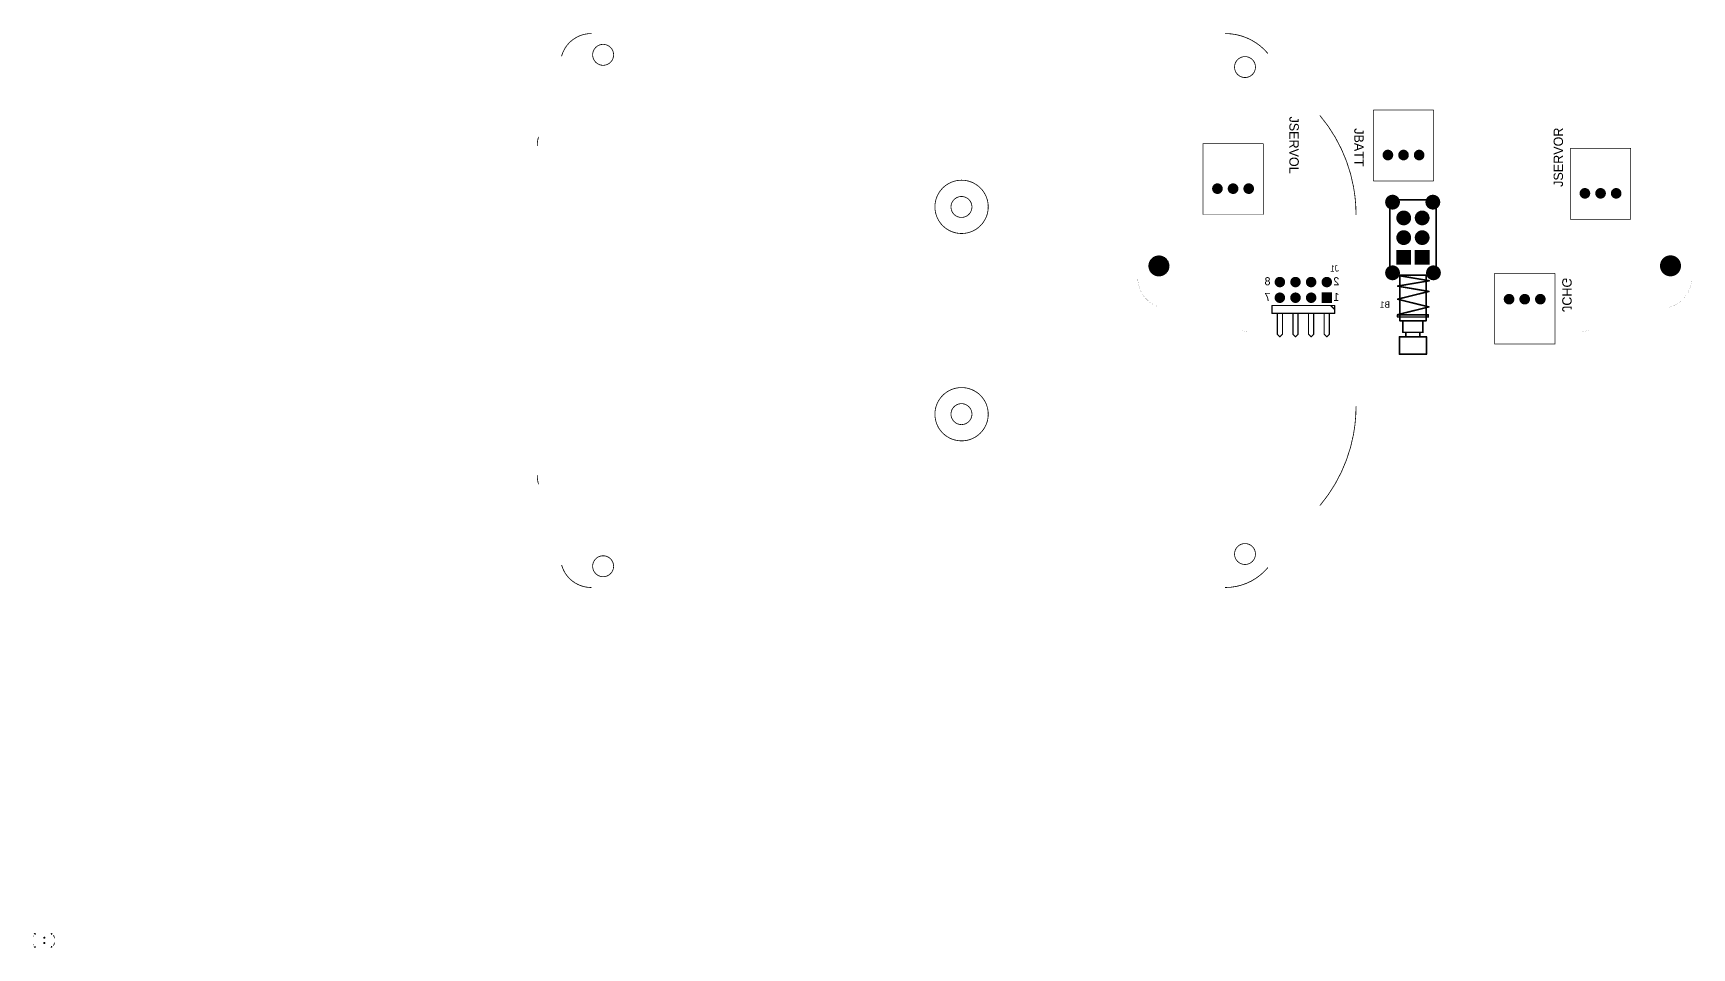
# Model space of a CAD drawing. Extents: x 27 to 297, y 27 to 322.
# Drawn here: x 27.5 to 296.9, y 26.9 to 175.5 of the extents above; entities that cross this region are included whole.
import ezdxf

# ---------------------------------------------------------------- set-up
doc = ezdxf.new("R2010")
doc.units = 0
doc.layers.get('0').update_dxf_attribs({"linetype": 'CONTINUOUS'})
for name, color, linetype in [('BOTTOMLAYER', 5, 'CONTINUOUS'), ('BOTTOMOVERLAY', 54, 'CONTINUOUS'), ('BOTTOMSOLDER', 6, 'CONTINUOUS'), ('KEEPOUTLAYER', 6, 'CONTINUOUS'), ('MECHANICAL1', 6, 'CONTINUOUS'), ('MULTILAYER', 9, 'CONTINUOUS'), ('TOPLAYER', 1, 'CONTINUOUS'), ('TOPOVERLAY', 2, 'CONTINUOUS'), ('TOPSOLDER', 216, 'CONTINUOUS')]:
    doc.layers.add(name, color=color, linetype=linetype)

# ---------------------------------------------------------------- blocks, each defined once
blk = doc.blocks.new('S3B_XH_A_LF__SN__B_1')
at = {"layer": 'BOTTOMLAYER', "const_width": 0.762}
for points in [[(5.118999, 2.54, 1), (5.880999, 2.54, 1)], [(5.118999, 0, 1), (5.880999, 0, 1)], [(5.118999, -2.54, 1), (5.880999, -2.54, 1)]]:
    blk.add_lwpolyline(points, format="xyb", close=True, dxfattribs=at)
at = {"layer": 'BOTTOMOVERLAY', "const_width": 0.1}
for points in [[(-1.799999, 4.9), (9.700001, 4.9)], [(-1.799999, 4.9), (-1.799999, -4.9)], [(9.700001, 4.9), (9.700001, -4.9)], [(-1.799999, -4.9), (9.700001, -4.9)]]:
    blk.add_lwpolyline(points, dxfattribs=at)
at = {"layer": 'BOTTOMOVERLAY', "const_width": 0.05}
for points in [[(-1.824998, 4.9, 1), (-1.775, 4.9, 1)], [(-1.824998, 4.9, 1), (-1.775, 4.9, 1)], [(9.675002, 4.9, 1), (9.725, 4.9, 1)], [(9.675002, 4.9, 1), (9.725, 4.9, 1)], [(-1.824998, -4.9, 1), (-1.775, -4.9, 1)], [(-1.824998, -4.9, 1), (-1.775, -4.9, 1)], [(9.675002, -4.9, 1), (9.725, -4.9, 1)], [(9.675002, -4.9, 1), (9.725, -4.9, 1)]]:
    blk.add_lwpolyline(points, format="xyb", close=True, dxfattribs=at)
at = {"layer": 'BOTTOMSOLDER', "const_width": 0.8636}
for points in [[(5.068199, 2.54, 1), (5.931799, 2.54, 1)], [(5.068199, 0, 1), (5.931799, 0, 1)], [(5.068199, -2.54, 1), (5.931799, -2.54, 1)]]:
    blk.add_lwpolyline(points, format="xyb", close=True, dxfattribs=at)
at = {"layer": 'MULTILAYER', "const_width": 0.762}
for points in [[(5.118999, 2.54, 1), (5.880999, 2.54, 1)], [(5.118999, 0, 1), (5.880999, 0, 1)], [(5.118999, -2.54, 1), (5.880999, -2.54, 1)]]:
    blk.add_lwpolyline(points, format="xyb", close=True, dxfattribs=at)
at = {"layer": 'TOPLAYER', "const_width": 0.762}
for points in [[(5.118999, 2.54, 1), (5.880999, 2.54, 1)], [(5.118999, 0, 1), (5.880999, 0, 1)], [(5.118999, -2.54, 1), (5.880999, -2.54, 1)]]:
    blk.add_lwpolyline(points, format="xyb", close=True, dxfattribs=at)
at = {"layer": 'TOPSOLDER', "const_width": 0.8636}
for points in [[(5.068199, 2.54, 1), (5.931799, 2.54, 1)], [(5.068199, 0, 1), (5.931799, 0, 1)], [(5.068199, -2.54, 1), (5.931799, -2.54, 1)]]:
    blk.add_lwpolyline(points, format="xyb", close=True, dxfattribs=at)
blk = doc.blocks.new('S3B_XH_A_LF__SN__2')
at = {"layer": 'BOTTOMLAYER', "const_width": 0.762}
for points in [[(5.118999, 2.54, 1), (5.880999, 2.54, 1)], [(5.118999, 0, 1), (5.880999, 0, 1)], [(5.118999, -2.54, 1), (5.880999, -2.54, 1)]]:
    blk.add_lwpolyline(points, format="xyb", close=True, dxfattribs=at)
at = {"layer": 'BOTTOMSOLDER', "const_width": 0.8636}
for points in [[(5.068199, 2.54, 1), (5.931799, 2.54, 1)], [(5.068199, 0, 1), (5.931799, 0, 1)], [(5.068199, -2.54, 1), (5.931799, -2.54, 1)]]:
    blk.add_lwpolyline(points, format="xyb", close=True, dxfattribs=at)
at = {"layer": 'MULTILAYER', "const_width": 0.762}
for points in [[(5.118999, 2.54, 1), (5.880999, 2.54, 1)], [(5.118999, 0, 1), (5.880999, 0, 1)], [(5.118999, -2.54, 1), (5.880999, -2.54, 1)]]:
    blk.add_lwpolyline(points, format="xyb", close=True, dxfattribs=at)
at = {"layer": 'TOPLAYER', "const_width": 0.762}
for points in [[(5.118999, 2.54, 1), (5.880999, 2.54, 1)], [(5.118999, 0, 1), (5.880999, 0, 1)], [(5.118999, -2.54, 1), (5.880999, -2.54, 1)]]:
    blk.add_lwpolyline(points, format="xyb", close=True, dxfattribs=at)
at = {"layer": 'TOPOVERLAY', "const_width": 0.1}
for points in [[(9.700001, 4.9), (-1.799999, 4.9)], [(-1.799999, -4.9), (-1.799999, 4.9)], [(9.700001, -4.9), (9.700001, 4.9)], [(9.700001, -4.9), (-1.799999, -4.9)]]:
    blk.add_lwpolyline(points, dxfattribs=at)
at = {"layer": 'TOPOVERLAY', "const_width": 0.05}
for points in [[(-1.824998, 4.9, 1), (-1.775, 4.9, 1)], [(-1.824998, 4.9, 1), (-1.775, 4.9, 1)], [(9.675002, 4.9, 1), (9.725, 4.9, 1)], [(9.675002, 4.9, 1), (9.725, 4.9, 1)], [(-1.824998, -4.9, 1), (-1.775, -4.9, 1)], [(-1.824998, -4.9, 1), (-1.775, -4.9, 1)], [(9.675002, -4.9, 1), (9.725, -4.9, 1)], [(9.675002, -4.9, 1), (9.725, -4.9, 1)]]:
    blk.add_lwpolyline(points, format="xyb", close=True, dxfattribs=at)
at = {"layer": 'TOPSOLDER', "const_width": 0.8636}
for points in [[(5.068199, 2.54, 1), (5.931799, 2.54, 1)], [(5.068199, 0, 1), (5.931799, 0, 1)], [(5.068199, -2.54, 1), (5.931799, -2.54, 1)]]:
    blk.add_lwpolyline(points, format="xyb", close=True, dxfattribs=at)
blk = doc.blocks.new('S3B_XH_A_LF__SN__6')
at = {"layer": 'BOTTOMLAYER', "const_width": 0.762}
for points in [[(5.118999, 2.54, 1), (5.880999, 2.54, 1)], [(5.118999, 0, 1), (5.880999, 0, 1)], [(5.118999, -2.54, 1), (5.880999, -2.54, 1)]]:
    blk.add_lwpolyline(points, format="xyb", close=True, dxfattribs=at)
at = {"layer": 'BOTTOMSOLDER', "const_width": 0.8636}
for points in [[(5.068199, 2.54, 1), (5.931799, 2.54, 1)], [(5.068199, 0, 1), (5.931799, 0, 1)], [(5.068199, -2.54, 1), (5.931799, -2.54, 1)]]:
    blk.add_lwpolyline(points, format="xyb", close=True, dxfattribs=at)
at = {"layer": 'MULTILAYER', "const_width": 0.762}
for points in [[(5.118999, 2.54, 1), (5.880999, 2.54, 1)], [(5.118999, 0, 1), (5.880999, 0, 1)], [(5.118999, -2.54, 1), (5.880999, -2.54, 1)]]:
    blk.add_lwpolyline(points, format="xyb", close=True, dxfattribs=at)
at = {"layer": 'TOPLAYER', "const_width": 0.762}
for points in [[(5.118999, 2.54, 1), (5.880999, 2.54, 1)], [(5.118999, 0, 1), (5.880999, 0, 1)], [(5.118999, -2.54, 1), (5.880999, -2.54, 1)]]:
    blk.add_lwpolyline(points, format="xyb", close=True, dxfattribs=at)
at = {"layer": 'TOPOVERLAY', "const_width": 0.1}
for points in [[(9.700001, 4.9), (-1.799999, 4.9)], [(-1.799999, -4.9), (-1.799999, 4.9)], [(9.700001, -4.9), (9.700001, 4.9)], [(9.700001, -4.9), (-1.799999, -4.9)]]:
    blk.add_lwpolyline(points, dxfattribs=at)
at = {"layer": 'TOPOVERLAY', "const_width": 0.05}
for points in [[(-1.824998, 4.9, 1), (-1.775, 4.9, 1)], [(-1.824998, 4.9, 1), (-1.775, 4.9, 1)], [(9.675002, 4.9, 1), (9.725, 4.9, 1)], [(9.675002, 4.9, 1), (9.725, 4.9, 1)], [(-1.824998, -4.9, 1), (-1.775, -4.9, 1)], [(-1.824998, -4.9, 1), (-1.775, -4.9, 1)], [(9.675002, -4.9, 1), (9.725, -4.9, 1)], [(9.675002, -4.9, 1), (9.725, -4.9, 1)]]:
    blk.add_lwpolyline(points, format="xyb", close=True, dxfattribs=at)
at = {"layer": 'TOPSOLDER', "const_width": 0.8636}
for points in [[(5.068199, 2.54, 1), (5.931799, 2.54, 1)], [(5.068199, 0, 1), (5.931799, 0, 1)], [(5.068199, -2.54, 1), (5.931799, -2.54, 1)]]:
    blk.add_lwpolyline(points, format="xyb", close=True, dxfattribs=at)
blk = doc.blocks.new('S3B_XH_A_LF__SN__7')
at = {"layer": 'BOTTOMLAYER', "const_width": 0.762}
for points in [[(5.118999, 2.54, 1), (5.880999, 2.54, 1)], [(5.118999, 0, 1), (5.880999, 0, 1)], [(5.118999, -2.54, 1), (5.880999, -2.54, 1)]]:
    blk.add_lwpolyline(points, format="xyb", close=True, dxfattribs=at)
at = {"layer": 'BOTTOMSOLDER', "const_width": 0.8636}
for points in [[(5.068199, 2.54, 1), (5.931799, 2.54, 1)], [(5.068199, 0, 1), (5.931799, 0, 1)], [(5.068199, -2.54, 1), (5.931799, -2.54, 1)]]:
    blk.add_lwpolyline(points, format="xyb", close=True, dxfattribs=at)
at = {"layer": 'MULTILAYER', "const_width": 0.762}
for points in [[(5.118999, 2.54, 1), (5.880999, 2.54, 1)], [(5.118999, 0, 1), (5.880999, 0, 1)], [(5.118999, -2.54, 1), (5.880999, -2.54, 1)]]:
    blk.add_lwpolyline(points, format="xyb", close=True, dxfattribs=at)
at = {"layer": 'TOPLAYER', "const_width": 0.762}
for points in [[(5.118999, 2.54, 1), (5.880999, 2.54, 1)], [(5.118999, 0, 1), (5.880999, 0, 1)], [(5.118999, -2.54, 1), (5.880999, -2.54, 1)]]:
    blk.add_lwpolyline(points, format="xyb", close=True, dxfattribs=at)
at = {"layer": 'TOPOVERLAY', "const_width": 0.1}
for points in [[(-1.799999, -4.9), (-1.799999, 4.9)], [(9.700001, 4.9), (-1.799999, 4.9)], [(9.700001, -4.9), (9.700001, 4.9)], [(9.700001, -4.9), (-1.799999, -4.9)]]:
    blk.add_lwpolyline(points, dxfattribs=at)
at = {"layer": 'TOPOVERLAY', "const_width": 0.05}
for points in [[(-1.824998, 4.9, 1), (-1.775, 4.9, 1)], [(-1.824998, 4.9, 1), (-1.775, 4.9, 1)], [(9.675002, 4.9, 1), (9.725, 4.9, 1)], [(9.675002, 4.9, 1), (9.725, 4.9, 1)], [(-1.824998, -4.9, 1), (-1.775, -4.9, 1)], [(-1.824998, -4.9, 1), (-1.775, -4.9, 1)], [(9.675002, -4.9, 1), (9.725, -4.9, 1)], [(9.675002, -4.9, 1), (9.725, -4.9, 1)]]:
    blk.add_lwpolyline(points, format="xyb", close=True, dxfattribs=at)
at = {"layer": 'TOPSOLDER', "const_width": 0.8636}
for points in [[(5.068199, 2.54, 1), (5.931799, 2.54, 1)], [(5.068199, 0, 1), (5.931799, 0, 1)], [(5.068199, -2.54, 1), (5.931799, -2.54, 1)]]:
    blk.add_lwpolyline(points, format="xyb", close=True, dxfattribs=at)
blk = doc.blocks.new('HDR2X4H_B_16')
at = {"layer": 'BOTTOMLAYER', "const_width": 0.749999}
for points in [[(2.165025, 0, 1), (2.915026, 0, 1)], [(4.705025, 0, 1), (5.455026, 0, 1)], [(7.245025, 0, 1), (7.995026, 0, 1)], [(-0.374975, -2.54, 1), (0.375026, -2.54, 1)], [(2.164974, -2.54, 1), (2.914975, -2.54, 1)], [(4.705025, -2.54, 1), (5.455026, -2.54, 1)], [(7.245025, -2.54, 1), (7.995026, -2.54, 1)]]:
    blk.add_lwpolyline(points, format="xyb", close=True, dxfattribs=at)
at = {"layer": 'BOTTOMLAYER'}
blk.add_solid([(-0.749973, -0.749999), (0.750024, -0.749999), (-0.749973, 0.749999), (0.750024, 0.749999)], dxfattribs=at)
at = {"layer": 'BOTTOMOVERLAY', "const_width": 0.2}
for points in [[(0.000025, 6.35), (-0.423291, 5.926684)], [(-0.423291, 5.926684), (-0.423291, 2.54)], [(0.423393, 5.926684), (0.000025, 6.35)], [(0.423342, 5.926684), (0.423342, 2.54)], [(2.539975, 6.35), (2.116709, 5.926684)], [(2.116709, 5.926684), (2.116709, 2.54)], [(2.963393, 5.926684), (2.539975, 6.35)], [(2.963393, 5.926684), (2.963393, 2.54)], [(5.080025, 6.35), (4.656709, 5.926684)], [(4.656709, 5.926684), (4.656709, 2.54)], [(5.503342, 5.926684), (5.080025, 6.35)], [(5.503342, 5.926684), (5.503342, 2.54)], [(7.620025, 6.35), (7.196658, 5.926684)], [(7.196709, 2.54), (7.196658, 5.926684)], [(8.043342, 5.926684), (7.620025, 6.35)], [(8.043342, 5.926684), (8.043342, 2.54)], [(8.890025, 2.54), (-1.269975, 2.54)], [(-1.269975, 2.54), (-1.269975, 1.27)], [(-0.634975, 1.27), (-1.269975, 1.905)], [(8.890025, 1.27), (-1.269975, 1.27)], [(8.890025, 2.54), (8.890025, 1.27)]]:
    blk.add_lwpolyline(points, dxfattribs=at)
at = {"layer": 'BOTTOMOVERLAY', "const_width": 0.1}
for points in [[(-0.473291, 5.926684, 1), (-0.373291, 5.926684, 1)], [(-0.473291, 5.926684, 1), (-0.373291, 5.926684, 1)], [(-0.049974, 6.35, 1), (0.050025, 6.35, 1)], [(-0.049974, 6.35, 1), (0.050025, 6.35, 1)], [(0.373342, 5.926684, 1), (0.473342, 5.926684, 1)], [(0.373393, 5.926684, 1), (0.473392, 5.926684, 1)], [(2.066709, 5.926684, 1), (2.166709, 5.926684, 1)], [(2.066709, 5.926684, 1), (2.166709, 5.926684, 1)], [(2.489975, 6.35, 1), (2.589974, 6.35, 1)], [(2.489975, 6.35, 1), (2.589974, 6.35, 1)], [(2.913393, 5.926684, 1), (3.013392, 5.926684, 1)], [(2.913393, 5.926684, 1), (3.013392, 5.926684, 1)], [(4.606709, 5.926684, 1), (4.706709, 5.926684, 1)], [(4.606709, 5.926684, 1), (4.706709, 5.926684, 1)], [(5.030025, 6.35, 1), (5.130025, 6.35, 1)], [(5.030025, 6.35, 1), (5.130025, 6.35, 1)], [(5.453342, 5.926684, 1), (5.553342, 5.926684, 1)], [(5.453342, 5.926684, 1), (5.553342, 5.926684, 1)], [(7.146658, 5.926684, 1), (7.246658, 5.926684, 1)], [(7.146658, 5.926684, 1), (7.246658, 5.926684, 1)], [(7.570025, 6.35, 1), (7.670025, 6.35, 1)], [(7.570025, 6.35, 1), (7.670025, 6.35, 1)], [(7.993342, 5.926684, 1), (8.093342, 5.926684, 1)], [(7.993342, 5.926684, 1), (8.093342, 5.926684, 1)], [(-1.319974, 2.54, 1), (-1.219975, 2.54, 1)], [(-1.319974, 2.54, 1), (-1.219975, 2.54, 1)], [(-1.319974, 1.905, 1), (-1.219975, 1.905, 1)], [(-1.319974, 1.27, 1), (-1.219975, 1.27, 1)], [(-1.319974, 1.27, 1), (-1.219975, 1.27, 1)], [(-0.684974, 1.27, 1), (-0.584975, 1.27, 1)], [(-0.473291, 2.54, 1), (-0.373291, 2.54, 1)], [(0.373342, 2.54, 1), (0.473342, 2.54, 1)], [(2.066709, 2.54, 1), (2.166709, 2.54, 1)], [(2.913393, 2.54, 1), (3.013392, 2.54, 1)], [(4.606709, 2.54, 1), (4.706709, 2.54, 1)], [(5.453342, 2.54, 1), (5.553342, 2.54, 1)], [(7.146709, 2.54, 1), (7.246709, 2.54, 1)], [(7.993342, 2.54, 1), (8.093342, 2.54, 1)], [(8.840025, 2.54, 1), (8.940025, 2.54, 1)], [(8.840025, 2.54, 1), (8.940025, 2.54, 1)], [(8.840025, 1.27, 1), (8.940025, 1.27, 1)], [(8.840025, 1.27, 1), (8.940025, 1.27, 1)]]:
    blk.add_lwpolyline(points, format="xyb", close=True, dxfattribs=at)
at = {"layer": 'BOTTOMSOLDER', "const_width": 0.851598}
for points in [[(2.114225, 0, 1), (2.965826, 0, 1)], [(4.654225, 0, 1), (5.505826, 0, 1)], [(7.194225, 0, 1), (8.045826, 0, 1)], [(-0.425775, -2.54, 1), (0.425826, -2.54, 1)], [(2.114174, -2.54, 1), (2.965775, -2.54, 1)], [(4.654225, -2.54, 1), (5.505826, -2.54, 1)], [(7.194225, -2.54, 1), (8.045826, -2.54, 1)]]:
    blk.add_lwpolyline(points, format="xyb", close=True, dxfattribs=at)
at = {"layer": 'BOTTOMSOLDER'}
blk.add_solid([(-0.851573, -0.851598), (0.851624, -0.851598), (-0.851573, 0.851598), (0.851624, 0.851598)], dxfattribs=at)
at = {"layer": 'MULTILAYER', "const_width": 0.749999}
for points in [[(2.165025, 0, 1), (2.915026, 0, 1)], [(4.705025, 0, 1), (5.455026, 0, 1)], [(7.245025, 0, 1), (7.995026, 0, 1)], [(-0.374975, -2.54, 1), (0.375026, -2.54, 1)], [(2.164974, -2.54, 1), (2.914975, -2.54, 1)], [(4.705025, -2.54, 1), (5.455026, -2.54, 1)], [(7.245025, -2.54, 1), (7.995026, -2.54, 1)]]:
    blk.add_lwpolyline(points, format="xyb", close=True, dxfattribs=at)
at = {"layer": 'MULTILAYER'}
blk.add_solid([(-0.749973, -0.749999), (0.750024, -0.749999), (-0.749973, 0.749999), (0.750024, 0.749999)], dxfattribs=at)
at = {"layer": 'TOPLAYER', "const_width": 0.749999}
for points in [[(2.165025, 0, 1), (2.915026, 0, 1)], [(4.705025, 0, 1), (5.455026, 0, 1)], [(7.245025, 0, 1), (7.995026, 0, 1)], [(-0.374975, -2.54, 1), (0.375026, -2.54, 1)], [(2.164974, -2.54, 1), (2.914975, -2.54, 1)], [(4.705025, -2.54, 1), (5.455026, -2.54, 1)], [(7.245025, -2.54, 1), (7.995026, -2.54, 1)]]:
    blk.add_lwpolyline(points, format="xyb", close=True, dxfattribs=at)
at = {"layer": 'TOPLAYER'}
blk.add_solid([(-0.749973, -0.749999), (0.750024, -0.749999), (-0.749973, 0.749999), (0.750024, 0.749999)], dxfattribs=at)
at = {"layer": 'TOPSOLDER', "const_width": 0.851598}
for points in [[(2.114225, 0, 1), (2.965826, 0, 1)], [(4.654225, 0, 1), (5.505826, 0, 1)], [(7.194225, 0, 1), (8.045826, 0, 1)], [(-0.425775, -2.54, 1), (0.425826, -2.54, 1)], [(2.114174, -2.54, 1), (2.965775, -2.54, 1)], [(4.654225, -2.54, 1), (5.505826, -2.54, 1)], [(7.194225, -2.54, 1), (8.045826, -2.54, 1)]]:
    blk.add_lwpolyline(points, format="xyb", close=True, dxfattribs=at)
at = {"layer": 'TOPSOLDER'}
blk.add_solid([(-0.851573, -0.851598), (0.851624, -0.851598), (-0.851573, 0.851598), (0.851624, 0.851598)], dxfattribs=at)
at = {"layer": 'BOTTOMOVERLAY', "text_generation_flag": 2}
for s, p in [('1', (-2.032, 0.508)), ('7', (9.144, 0.508)), ('2', (-2.032, -2.032)), ('8', (9.143997, -2.032))]:
    blk.add_text(s, height=1.3, rotation=180, dxfattribs=at).set_placement(p)
blk = doc.blocks.new('KGPS22F03_B_17')
at = {"layer": 'BOTTOMLAYER', "const_width": 1.1}
for points in [[(-3.696424, 5.665902, 1), (-2.596426, 5.665902, 1)], [(2.849054, 5.665902, 1), (3.949052, 5.665902, 1)], [(-1.883829, 3.103601, 1), (-0.783831, 3.103601, 1)], [(1.116165, 3.103601, 1), (2.216163, 3.103601, 1)], [(-1.883829, -0.096393, 1), (-0.783831, -0.096393, 1)], [(1.116165, -0.096393, 1), (2.216163, -0.096393, 1)], [(-3.696424, -5.813882, 1), (-2.596426, -5.813882, 1)], [(2.949791, -5.813882, 1), (4.049789, -5.813882, 1)]]:
    blk.add_lwpolyline(points, format="xyb", close=True, dxfattribs=at)
at = {"layer": 'BOTTOMLAYER'}
for points in [[(-0.23383, -4.396387), (-0.23383, -2.196386), (-2.433831, -4.396387), (-2.433831, -2.196386)], [(2.766164, -4.396387), (2.766164, -2.196386), (0.566163, -4.396387), (0.566163, -2.196386)]]:
    blk.add_solid(points, dxfattribs=at)
at = {"layer": 'BOTTOMOVERLAY', "const_width": 0.254}
for points in [[(-3.593008, 6.050407), (3.957041, 6.050407)], [(-3.593008, -6.192393), (-3.593008, 6.050407)], [(3.957041, -6.192393), (3.957041, 6.050407)], [(-3.593008, -6.192393), (3.957041, -6.192393)], [(-2.323008, -7.970393), (2.756992, -7.117156)], [(-2.323008, -7.980756), (2.756992, -8.833993)], [(-2.272208, -6.243193), (2.807792, -7.096379)], [(-1.957502, -13.609193), (-1.957502, -6.202299)], [(2.299792, -13.609193), (2.299792, -6.192393)], [(-2.323008, -10.096373), (2.756992, -8.844356)], [(-2.323008, -10.103993), (2.756992, -11.355959)], [(-2.323008, -12.607976), (2.756992, -11.355959)], [(-2.323008, -12.999593), (-2.323008, -12.607976)], [(-2.323008, -12.643993), (2.655392, -12.643993)], [(-2.323008, -12.999593), (2.655392, -12.999593)], [(2.655392, -12.999593), (2.655392, -12.643993)], [(-2.018208, -16.199993), (-0.951408, -16.199993)], [(-2.018208, -19.044793), (-2.018208, -16.199993)], [(-1.957502, -13.609193), (2.299792, -13.609193)], [(-1.459408, -15.488793), (-1.459408, -13.609193)], [(-1.459408, -15.488793), (1.791792, -15.488793)], [(-1.002208, -16.199993), (-1.002208, -15.488793)], [(-1.002208, -16.199993), (1.283792, -16.199993)], [(1.283792, -16.199993), (1.283792, -15.539593)], [(1.283792, -16.199993), (2.350592, -16.199993)], [(1.791792, -15.488793), (1.791792, -13.609193)], [(2.350592, -16.250793), (2.350592, -16.199993)], [(2.350592, -19.044793), (2.350592, -16.250793)], [(-2.018208, -19.044793), (2.350592, -19.044793)]]:
    blk.add_lwpolyline(points, dxfattribs=at)
at = {"layer": 'BOTTOMOVERLAY', "const_width": 0.127}
for points in [[(-3.656508, 6.050407, 1), (-3.529508, 6.050407, 1)], [(-3.656508, 6.050407, 1), (-3.529508, 6.050407, 1)], [(3.893541, 6.050407, 1), (4.020541, 6.050407, 1)], [(3.893541, 6.050407, 1), (4.020541, 6.050407, 1)], [(-3.656508, -6.192393, 1), (-3.529508, -6.192393, 1)], [(-3.656508, -6.192393, 1), (-3.529508, -6.192393, 1)], [(-2.386508, -7.970393, 1), (-2.259508, -7.970393, 1)], [(-2.386508, -7.980756, 1), (-2.259508, -7.980756, 1)], [(-2.335708, -6.243193, 1), (-2.208708, -6.243193, 1)], [(-2.021002, -6.202299, 1), (-1.894002, -6.202299, 1)], [(2.236292, -6.192393, 1), (2.363292, -6.192393, 1)], [(2.693492, -7.117156, 1), (2.820492, -7.117156, 1)], [(2.744292, -7.096379, 1), (2.871292, -7.096379, 1)], [(3.893541, -6.192393, 1), (4.020541, -6.192393, 1)], [(3.893541, -6.192393, 1), (4.020541, -6.192393, 1)], [(-2.386508, -10.096373, 1), (-2.259508, -10.096373, 1)], [(-2.386508, -10.103993, 1), (-2.259508, -10.103993, 1)], [(2.693492, -8.833993, 1), (2.820492, -8.833993, 1)], [(2.693492, -8.844356, 1), (2.820492, -8.844356, 1)], [(-2.386508, -12.607976, 1), (-2.259508, -12.607976, 1)], [(-2.386508, -12.607976, 1), (-2.259508, -12.607976, 1)], [(-2.386508, -12.643993, 1), (-2.259508, -12.643993, 1)], [(-2.386508, -12.999593, 1), (-2.259508, -12.999593, 1)], [(-2.386508, -12.999593, 1), (-2.259508, -12.999593, 1)], [(2.591892, -12.643993, 1), (2.718892, -12.643993, 1)], [(2.591892, -12.643993, 1), (2.718892, -12.643993, 1)], [(2.591892, -12.999593, 1), (2.718892, -12.999593, 1)], [(2.591892, -12.999593, 1), (2.718892, -12.999593, 1)], [(2.693492, -11.355959, 1), (2.820492, -11.355959, 1)], [(2.693492, -11.355959, 1), (2.820492, -11.355959, 1)], [(-2.081708, -16.199993, 1), (-1.954708, -16.199993, 1)], [(-2.081708, -16.199993, 1), (-1.954708, -16.199993, 1)], [(-2.021002, -13.609193, 1), (-1.894002, -13.609193, 1)], [(-2.021002, -13.609193, 1), (-1.894002, -13.609193, 1)], [(-1.522908, -13.609193, 1), (-1.395908, -13.609193, 1)], [(-1.522908, -15.488793, 1), (-1.395908, -15.488793, 1)], [(-1.522908, -15.488793, 1), (-1.395908, -15.488793, 1)], [(-1.065708, -15.488793, 1), (-0.938708, -15.488793, 1)], [(-1.065708, -16.199993, 1), (-0.938708, -16.199993, 1)], [(-1.065708, -16.199993, 1), (-0.938708, -16.199993, 1)], [(-1.014908, -16.199993, 1), (-0.887908, -16.199993, 1)], [(1.220292, -15.539593, 1), (1.347292, -15.539593, 1)], [(1.220292, -16.199993, 1), (1.347292, -16.199993, 1)], [(1.220292, -16.199993, 1), (1.347292, -16.199993, 1)], [(1.220292, -16.199993, 1), (1.347292, -16.199993, 1)], [(1.728292, -13.609193, 1), (1.855292, -13.609193, 1)], [(1.728292, -15.488793, 1), (1.855292, -15.488793, 1)], [(1.728292, -15.488793, 1), (1.855292, -15.488793, 1)], [(2.236292, -13.609193, 1), (2.363292, -13.609193, 1)], [(2.236292, -13.609193, 1), (2.363292, -13.609193, 1)], [(2.287092, -16.199993, 1), (2.414092, -16.199993, 1)], [(2.287092, -16.199993, 1), (2.414092, -16.199993, 1)], [(2.287092, -16.250793, 1), (2.414092, -16.250793, 1)], [(2.287092, -16.250793, 1), (2.414092, -16.250793, 1)], [(-2.081708, -19.044793, 1), (-1.954708, -19.044793, 1)], [(-2.081708, -19.044793, 1), (-1.954708, -19.044793, 1)], [(2.287092, -19.044793, 1), (2.414092, -19.044793, 1)], [(2.287092, -19.044793, 1), (2.414092, -19.044793, 1)]]:
    blk.add_lwpolyline(points, format="xyb", close=True, dxfattribs=at)
at = {"layer": 'BOTTOMSOLDER', "const_width": 1.2016}
for points in [[(-3.747224, 5.665902, 1), (-2.545626, 5.665902, 1)], [(2.798254, 5.665902, 1), (3.999852, 5.665902, 1)], [(-1.934629, 3.103601, 1), (-0.733031, 3.103601, 1)], [(1.065365, 3.103601, 1), (2.266963, 3.103601, 1)], [(-1.934629, -0.096393, 1), (-0.733031, -0.096393, 1)], [(1.065365, -0.096393, 1), (2.266963, -0.096393, 1)], [(-3.747224, -5.813882, 1), (-2.545626, -5.813882, 1)], [(2.898991, -5.813882, 1), (4.100589, -5.813882, 1)]]:
    blk.add_lwpolyline(points, format="xyb", close=True, dxfattribs=at)
at = {"layer": 'BOTTOMSOLDER'}
for points in [[(-0.13223, -4.497987), (-0.13223, -2.094786), (-2.535431, -4.497987), (-2.535431, -2.094786)], [(2.867764, -4.497987), (2.867764, -2.094786), (0.464563, -4.497987), (0.464563, -2.094786)]]:
    blk.add_solid(points, dxfattribs=at)
at = {"layer": 'MULTILAYER', "const_width": 1.1}
for points in [[(-3.696424, 5.665902, 1), (-2.596426, 5.665902, 1)], [(2.849054, 5.665902, 1), (3.949052, 5.665902, 1)], [(-1.883829, 3.103601, 1), (-0.783831, 3.103601, 1)], [(1.116165, 3.103601, 1), (2.216163, 3.103601, 1)], [(-1.883829, -0.096393, 1), (-0.783831, -0.096393, 1)], [(1.116165, -0.096393, 1), (2.216163, -0.096393, 1)], [(-3.696424, -5.813882, 1), (-2.596426, -5.813882, 1)], [(2.949791, -5.813882, 1), (4.049789, -5.813882, 1)]]:
    blk.add_lwpolyline(points, format="xyb", close=True, dxfattribs=at)
at = {"layer": 'MULTILAYER'}
for points in [[(-0.23383, -4.396387), (-0.23383, -2.196386), (-2.433831, -4.396387), (-2.433831, -2.196386)], [(2.766164, -4.396387), (2.766164, -2.196386), (0.566163, -4.396387), (0.566163, -2.196386)]]:
    blk.add_solid(points, dxfattribs=at)
at = {"layer": 'TOPLAYER', "const_width": 1.1}
for points in [[(-3.696424, 5.665902, 1), (-2.596426, 5.665902, 1)], [(2.849054, 5.665902, 1), (3.949052, 5.665902, 1)], [(-1.883829, 3.103601, 1), (-0.783831, 3.103601, 1)], [(1.116165, 3.103601, 1), (2.216163, 3.103601, 1)], [(-1.883829, -0.096393, 1), (-0.783831, -0.096393, 1)], [(1.116165, -0.096393, 1), (2.216163, -0.096393, 1)], [(-3.696424, -5.813882, 1), (-2.596426, -5.813882, 1)], [(2.949791, -5.813882, 1), (4.049789, -5.813882, 1)]]:
    blk.add_lwpolyline(points, format="xyb", close=True, dxfattribs=at)
at = {"layer": 'TOPLAYER'}
for points in [[(-0.23383, -4.396387), (-0.23383, -2.196386), (-2.433831, -4.396387), (-2.433831, -2.196386)], [(2.766164, -4.396387), (2.766164, -2.196386), (0.566163, -4.396387), (0.566163, -2.196386)]]:
    blk.add_solid(points, dxfattribs=at)
at = {"layer": 'TOPSOLDER', "const_width": 1.2016}
for points in [[(-3.747224, 5.665902, 1), (-2.545626, 5.665902, 1)], [(2.798254, 5.665902, 1), (3.999852, 5.665902, 1)], [(-1.934629, 3.103601, 1), (-0.733031, 3.103601, 1)], [(1.065365, 3.103601, 1), (2.266963, 3.103601, 1)], [(-1.934629, -0.096393, 1), (-0.733031, -0.096393, 1)], [(1.065365, -0.096393, 1), (2.266963, -0.096393, 1)], [(-3.747224, -5.813882, 1), (-2.545626, -5.813882, 1)], [(2.898991, -5.813882, 1), (4.100589, -5.813882, 1)]]:
    blk.add_lwpolyline(points, format="xyb", close=True, dxfattribs=at)
at = {"layer": 'TOPSOLDER'}
for points in [[(-0.13223, -4.497987), (-0.13223, -2.094786), (-2.535431, -4.497987), (-2.535431, -2.094786)], [(2.867764, -4.497987), (2.867764, -2.094786), (0.464563, -4.497987), (0.464563, -2.094786)]]:
    blk.add_solid(points, dxfattribs=at)

msp = doc.modelspace()

# ---------------------------------------------------------------- linework, layer by layer
at = {"layer": 'BOTTOMLAYER', "const_width": 1.599999}
for points in [[(209.527188, 137.645953, 1), (211.12719, 137.645953, 1)], [(292.634312, 137.668203, 1), (294.234314, 137.668203, 1)]]:
    msp.add_lwpolyline(points, format="xyb", close=True, dxfattribs=at)
at = {"layer": 'BOTTOMSOLDER', "const_width": 1.701599}
for points in [[(209.476388, 137.645953, 1), (211.17799, 137.645953, 1)], [(292.583512, 137.668203, 1), (294.285114, 137.668203, 1)]]:
    msp.add_lwpolyline(points, format="xyb", close=True, dxfattribs=at)
at = {"layer": 'KEEPOUTLAYER'}
for points, const_width in [([(212.044928, 137.661279, 1), (208.644924, 137.661279, 1)], 0.0127), ([(208.641749, 137.661279, 1), (208.648099, 137.661279, 1)], 0.00635), ([(212.041753, 137.661279, 1), (212.048103, 137.661279, 1)], 0.00635), ([(295.132239, 137.661279, 1), (291.732236, 137.661279, 1)], 0.0127), ([(291.729061, 137.661279, 1), (291.735411, 137.661279, 1)], 0.00635), ([(295.129064, 137.661279, 1), (295.135414, 137.661279, 1)], 0.00635), ([(206.885309, 135.732779, 1), (206.891806, 135.732779, 1)], 0.0065), ([(296.885439, 135.732779, 1), (296.891789, 135.732779, 1)], 0.00635), ([(210.511738, 130.925148, 1), (210.518235, 130.925148, 1)], 0.0065), ([(293.259043, 130.925156, 1), (293.265393, 130.925156, 1)], 0.00635), ([(223.712065, 127.153655, 1), (223.718415, 127.153655, 1)], 0.00635), ([(225.085671, 126.961275, 1), (225.092021, 126.961275, 1)], 0.00635), ([(278.685142, 126.961275, 1), (278.691492, 126.961275, 1)], 0.00635), ([(280.058749, 127.153655, 1), (280.065099, 127.153655, 1)], 0.00635)]:
    msp.add_lwpolyline(points, format="xyb", close=True, dxfattribs=dict(at, const_width=const_width))
for points, const_width in [([(210.514987, 130.925148, -0.334862), (206.888558, 135.732779)], 0.013), ([(296.888614, 135.732779, -0.33486), (293.262218, 130.925156)], 0.0127), ([(225.088846, 126.961275, -0.069687), (223.71524, 127.153655)], 0.0127), ([(280.061924, 127.153655, -0.069687), (278.688317, 126.961275)], 0.0127)]:
    msp.add_lwpolyline(points, format="xyb", dxfattribs=dict(at, const_width=const_width))
at = {"layer": 'MECHANICAL1', "const_width": 0.127}
for points in [[(113.313924, 171.773685, -0.33486), (118.121547, 175.400081)], [(113.313924, 171.773685, -0.33486), (118.121547, 175.400081)], [(113.313924, 171.773685, -0.33486), (118.121547, 175.400081)], [(113.313924, 171.773685, -0.33486), (118.121547, 175.400081)], [(221.115849, 175.400081, -0.221695), (228.010253, 172.185167)], [(221.115849, 175.400081, -0.221695), (228.010253, 172.185167)], [(236.501221, 162.066031, -0.12983), (241.938556, 150.51391)], [(236.501221, 162.066031, -0.12983), (241.938556, 150.51391)], [(109.350043, 157.1998, -0.069687), (109.542423, 158.573407)], [(109.350043, 157.1998, -0.069687), (109.542423, 158.573407)], [(241.938561, 150.513887, -0.045456), (242.350115, 145.996332)], [(241.938561, 150.513887, -0.045456), (242.350115, 145.996332)], [(242.350115, 114.803781, -0.045456), (241.938561, 110.286226)], [(242.350115, 114.803781, -0.045456), (241.938561, 110.286226)], [(241.938548, 110.28616, -0.129829), (236.501221, 98.734082)], [(241.938548, 110.28616, -0.129829), (236.501221, 98.734082)], [(109.542423, 102.226707, -0.069687), (109.350043, 103.600313)], [(109.542423, 102.226707, -0.069687), (109.350043, 103.600313)], [(118.121547, 85.400032, -0.33486), (113.313924, 89.026428)], [(118.121547, 85.400032, -0.33486), (113.313924, 89.026428)], [(228.010253, 88.614946, -0.221695), (221.115849, 85.400032)], [(228.010253, 88.614946, -0.221695), (221.115849, 85.400032)], [(27.53233, 28.747712, -0.069687), (27.537217, 28.782602)], [(27.537217, 27.351398, -0.069687), (27.53233, 27.386288)], [(27.633013, 29.117889, -0.33486), (27.755126, 29.21)], [(27.633013, 29.117889, -0.33486), (27.755126, 29.21)], [(27.755126, 26.924, -0.33486), (27.633013, 27.016111)], [(30.371179, 29.21, -0.221695), (30.546297, 29.128342)], [(30.546297, 27.005658, -0.221695), (30.371179, 26.924)], [(30.761968, 28.871316, -0.12983), (30.900075, 28.577893)], [(30.900075, 27.556107, -0.129829), (30.761968, 27.262684)], [(30.900075, 28.577893, -0.045456), (30.91053, 28.463146)], [(30.91053, 27.670854, -0.045456), (30.900075, 27.556107)]]:
    msp.add_lwpolyline(points, format="xyb", dxfattribs=at)
at = {"layer": 'MECHANICAL1'}
for points, const_width in [([(118.089797, 175.400081, 1), (118.153297, 175.400081, 1)], 0.0635), ([(118.089797, 175.400081, 1), (118.153297, 175.400081, 1)], 0.0635), ([(118.089797, 175.400081, 1), (118.153297, 175.400081, 1)], 0.0635), ([(118.089797, 175.400081, 1), (118.153297, 175.400081, 1)], 0.0635), ([(221.084099, 175.400081, 1), (221.147599, 175.400081, 1)], 0.0635), ([(221.084099, 175.400081, 1), (221.147599, 175.400081, 1)], 0.0635), ([(121.750046, 171.94372, 1), (118.350043, 171.94372, 1)], 0.127), ([(121.750046, 171.94372, 1), (118.350043, 171.94372, 1)], 0.127), ([(113.282174, 171.773685, 1), (113.345674, 171.773685, 1)], 0.0635), ([(113.282174, 171.773685, 1), (113.345674, 171.773685, 1)], 0.0635), ([(113.282174, 171.773685, 1), (113.345674, 171.773685, 1)], 0.0635), ([(113.282174, 171.773685, 1), (113.345674, 171.773685, 1)], 0.0635), ([(118.318293, 171.94372, 1), (118.381793, 171.94372, 1)], 0.0635), ([(118.318293, 171.94372, 1), (118.381793, 171.94372, 1)], 0.0635), ([(121.718296, 171.94372, 1), (121.781796, 171.94372, 1)], 0.0635), ([(121.718296, 171.94372, 1), (121.781796, 171.94372, 1)], 0.0635), ([(226.01382, 169.957572, 1), (222.613817, 169.957572, 1)], 0.127), ([(226.01382, 169.957572, 1), (222.613817, 169.957572, 1)], 0.127), ([(222.582067, 169.957572, 1), (222.645567, 169.957572, 1)], 0.0635), ([(222.582067, 169.957572, 1), (222.645567, 169.957572, 1)], 0.0635), ([(225.98207, 169.957572, 1), (226.04557, 169.957572, 1)], 0.0635), ([(225.98207, 169.957572, 1), (226.04557, 169.957572, 1)], 0.0635), ([(227.978503, 172.185167, 1), (228.042003, 172.185167, 1)], 0.0635), ([(227.978503, 172.185167, 1), (228.042003, 172.185167, 1)], 0.0635), ([(236.469471, 162.066031, 1), (236.532971, 162.066031, 1)], 0.0635), ([(236.469471, 162.066031, 1), (236.532971, 162.066031, 1)], 0.0635), ([(109.318293, 157.1998, 1), (109.381793, 157.1998, 1)], 0.0635), ([(109.318293, 157.1998, 1), (109.381793, 157.1998, 1)], 0.0635), ([(109.510673, 158.573407, 1), (109.574173, 158.573407, 1)], 0.0635), ([(109.510673, 158.573407, 1), (109.574173, 158.573407, 1)], 0.0635), ([(182.605962, 147.244778, 1), (173.943805, 147.244778, 1)], 0.127), ([(182.605962, 147.244778, 1), (173.943805, 147.244778, 1)], 0.127), ([(179.957446, 147.228733, 1), (176.557442, 147.228733, 1)], 0.127), ([(179.957446, 147.228733, 1), (176.557442, 147.228733, 1)], 0.127), ([(241.906806, 150.51391, 1), (241.970306, 150.51391, 1)], 0.0635), ([(241.906806, 150.51391, 1), (241.970306, 150.51391, 1)], 0.0635), ([(241.906811, 150.513887, 1), (241.970311, 150.513887, 1)], 0.0635), ([(241.906811, 150.513887, 1), (241.970311, 150.513887, 1)], 0.0635), ([(173.912055, 147.244778, 1), (173.975555, 147.244778, 1)], 0.0635), ([(173.912055, 147.244778, 1), (173.975555, 147.244778, 1)], 0.0635), ([(176.525692, 147.228733, 1), (176.589192, 147.228733, 1)], 0.0635), ([(176.525692, 147.228733, 1), (176.589192, 147.228733, 1)], 0.0635), ([(179.925696, 147.228733, 1), (179.989196, 147.228733, 1)], 0.0635), ([(179.925696, 147.228733, 1), (179.989196, 147.228733, 1)], 0.0635), ([(182.574212, 147.244778, 1), (182.637712, 147.244778, 1)], 0.0635), ([(182.574212, 147.244778, 1), (182.637712, 147.244778, 1)], 0.0635), ([(242.318365, 145.996332, 1), (242.381865, 145.996332, 1)], 0.0635), ([(242.318365, 145.996332, 1), (242.381865, 145.996332, 1)], 0.0635), ([(182.605962, 113.555335, 1), (173.943805, 113.555335, 1)], 0.127), ([(182.605962, 113.555335, 1), (173.943805, 113.555335, 1)], 0.127), ([(173.912055, 113.555335, 1), (173.975555, 113.555335, 1)], 0.0635), ([(173.912055, 113.555335, 1), (173.975555, 113.555335, 1)], 0.0635), ([(179.957446, 113.571381, 1), (176.557442, 113.571381, 1)], 0.127), ([(179.957446, 113.571381, 1), (176.557442, 113.571381, 1)], 0.127), ([(176.525692, 113.571381, 1), (176.589192, 113.571381, 1)], 0.0635), ([(176.525692, 113.571381, 1), (176.589192, 113.571381, 1)], 0.0635), ([(179.925696, 113.571381, 1), (179.989196, 113.571381, 1)], 0.0635), ([(179.925696, 113.571381, 1), (179.989196, 113.571381, 1)], 0.0635), ([(182.574212, 113.555335, 1), (182.637712, 113.555335, 1)], 0.0635), ([(182.574212, 113.555335, 1), (182.637712, 113.555335, 1)], 0.0635), ([(242.318365, 114.803781, 1), (242.381865, 114.803781, 1)], 0.0635), ([(242.318365, 114.803781, 1), (242.381865, 114.803781, 1)], 0.0635), ([(241.906798, 110.28616, 1), (241.970298, 110.28616, 1)], 0.0635), ([(241.906798, 110.28616, 1), (241.970298, 110.28616, 1)], 0.0635), ([(241.906811, 110.286226, 1), (241.970311, 110.286226, 1)], 0.0635), ([(241.906811, 110.286226, 1), (241.970311, 110.286226, 1)], 0.0635), ([(109.318293, 103.600313, 1), (109.381793, 103.600313, 1)], 0.0635), ([(109.318293, 103.600313, 1), (109.381793, 103.600313, 1)], 0.0635), ([(109.510673, 102.226707, 1), (109.574173, 102.226707, 1)], 0.0635), ([(109.510673, 102.226707, 1), (109.574173, 102.226707, 1)], 0.0635), ([(236.469471, 98.734082, 1), (236.532971, 98.734082, 1)], 0.0635), ([(236.469471, 98.734082, 1), (236.532971, 98.734082, 1)], 0.0635), ([(226.01382, 90.842541, 1), (222.613817, 90.842541, 1)], 0.127), ([(226.01382, 90.842541, 1), (222.613817, 90.842541, 1)], 0.127), ([(113.282174, 89.026428, 1), (113.345674, 89.026428, 1)], 0.0635), ([(113.282174, 89.026428, 1), (113.345674, 89.026428, 1)], 0.0635), ([(121.750046, 88.856398, 1), (118.350043, 88.856398, 1)], 0.127), ([(121.750046, 88.856398, 1), (118.350043, 88.856398, 1)], 0.127), ([(118.318293, 88.856398, 1), (118.381793, 88.856398, 1)], 0.0635), ([(118.318293, 88.856398, 1), (118.381793, 88.856398, 1)], 0.0635), ([(121.718296, 88.856398, 1), (121.781796, 88.856398, 1)], 0.0635), ([(121.718296, 88.856398, 1), (121.781796, 88.856398, 1)], 0.0635), ([(222.582067, 90.842541, 1), (222.645567, 90.842541, 1)], 0.0635), ([(222.582067, 90.842541, 1), (222.645567, 90.842541, 1)], 0.0635), ([(225.98207, 90.842541, 1), (226.04557, 90.842541, 1)], 0.0635), ([(225.98207, 90.842541, 1), (226.04557, 90.842541, 1)], 0.0635), ([(227.978503, 88.614946, 1), (228.042003, 88.614946, 1)], 0.0635), ([(227.978503, 88.614946, 1), (228.042003, 88.614946, 1)], 0.0635), ([(118.089797, 85.400032, 1), (118.153297, 85.400032, 1)], 0.0635), ([(118.089797, 85.400032, 1), (118.153297, 85.400032, 1)], 0.0635), ([(221.084099, 85.400032, 1), (221.147599, 85.400032, 1)], 0.0635), ([(221.084099, 85.400032, 1), (221.147599, 85.400032, 1)], 0.0635), ([(27.50058, 28.747712, 1), (27.56408, 28.747712, 1)], 0.0635), ([(27.50058, 27.386288, 1), (27.56408, 27.386288, 1)], 0.0635), ([(27.505467, 28.782602, 1), (27.568967, 28.782602, 1)], 0.0635), ([(27.505467, 27.351398, 1), (27.568967, 27.351398, 1)], 0.0635), ([(27.601263, 29.117889, 1), (27.664763, 29.117889, 1)], 0.0635), ([(27.601263, 29.117889, 1), (27.664763, 29.117889, 1)], 0.0635), ([(27.601263, 27.016111, 1), (27.664763, 27.016111, 1)], 0.0635), ([(27.723376, 29.21, 1), (27.786876, 29.21, 1)], 0.0635), ([(27.723376, 29.21, 1), (27.786876, 29.21, 1)], 0.0635), ([(27.723376, 26.924, 1), (27.786876, 26.924, 1)], 0.0635), ([(27.84729, 29.122207, 1), (27.76093, 29.122207, 1)], 0.127), ([(27.72918, 29.122207, 1), (27.79268, 29.122207, 1)], 0.0635), ([(27.84729, 27.011793, 1), (27.76093, 27.011793, 1)], 0.127), ([(27.72918, 27.011793, 1), (27.79268, 27.011793, 1)], 0.0635), ([(27.81554, 29.122207, 1), (27.87904, 29.122207, 1)], 0.0635), ([(27.81554, 27.011793, 1), (27.87904, 27.011793, 1)], 0.0635), ([(29.39303, 28.494855, 1), (29.17301, 28.494855, 1)], 0.127), ([(29.14126, 28.494855, 1), (29.20476, 28.494855, 1)], 0.0635), ([(29.39303, 27.639145, 1), (29.17301, 27.639145, 1)], 0.127), ([(29.14126, 27.639145, 1), (29.20476, 27.639145, 1)], 0.0635), ([(29.325758, 28.494449, 1), (29.239398, 28.494449, 1)], 0.127), ([(29.207648, 28.494449, 1), (29.271148, 28.494449, 1)], 0.0635), ([(29.325758, 27.639551, 1), (29.239398, 27.639551, 1)], 0.127), ([(29.207648, 27.639551, 1), (29.271148, 27.639551, 1)], 0.0635), ([(29.294008, 28.494449, 1), (29.357508, 28.494449, 1)], 0.0635), ([(29.294008, 27.639551, 1), (29.357508, 27.639551, 1)], 0.0635), ([(29.36128, 28.494855, 1), (29.42478, 28.494855, 1)], 0.0635), ([(29.36128, 27.639145, 1), (29.42478, 27.639145, 1)], 0.0635), ([(30.339429, 29.21, 1), (30.402929, 29.21, 1)], 0.0635), ([(30.339429, 26.924, 1), (30.402929, 26.924, 1)], 0.0635), ([(30.495588, 29.07176, 1), (30.409228, 29.07176, 1)], 0.127), ([(30.377478, 29.07176, 1), (30.440978, 29.07176, 1)], 0.0635), ([(30.495588, 27.062239, 1), (30.409228, 27.062239, 1)], 0.127), ([(30.377478, 27.062239, 1), (30.440978, 27.062239, 1)], 0.0635), ([(30.463838, 29.07176, 1), (30.527338, 29.07176, 1)], 0.0635), ([(30.463838, 27.062239, 1), (30.527338, 27.062239, 1)], 0.0635), ([(30.514547, 29.128342, 1), (30.578047, 29.128342, 1)], 0.0635), ([(30.514547, 27.005658, 1), (30.578047, 27.005658, 1)], 0.0635), ([(30.730218, 28.871316, 1), (30.793718, 28.871316, 1)], 0.0635), ([(30.730218, 27.262684, 1), (30.793718, 27.262684, 1)], 0.0635), ([(30.868325, 28.577893, 1), (30.931825, 28.577893, 1)], 0.0635), ([(30.868325, 28.577893, 1), (30.931825, 28.577893, 1)], 0.0635), ([(30.868325, 27.556107, 1), (30.931825, 27.556107, 1)], 0.0635), ([(30.868325, 27.556107, 1), (30.931825, 27.556107, 1)], 0.0635), ([(30.87878, 28.463146, 1), (30.94228, 28.463146, 1)], 0.0635), ([(30.87878, 27.670854, 1), (30.94228, 27.670854, 1)], 0.0635)]:
    msp.add_lwpolyline(points, format="xyb", close=True, dxfattribs=dict(at, const_width=const_width))
at = {"layer": 'MULTILAYER', "const_width": 1.599999}
for points in [[(209.527188, 137.645953, 1), (211.12719, 137.645953, 1)], [(292.634312, 137.668203, 1), (294.234314, 137.668203, 1)]]:
    msp.add_lwpolyline(points, format="xyb", close=True, dxfattribs=at)
at = {"layer": 'TOPLAYER', "const_width": 1.599999}
for points in [[(209.527188, 137.645953, 1), (211.12719, 137.645953, 1)], [(292.634312, 137.668203, 1), (294.234314, 137.668203, 1)]]:
    msp.add_lwpolyline(points, format="xyb", close=True, dxfattribs=at)
at = {"layer": 'TOPSOLDER', "const_width": 1.701599}
for points in [[(209.476388, 137.645953, 1), (211.17799, 137.645953, 1)], [(292.583512, 137.668203, 1), (294.285114, 137.668203, 1)]]:
    msp.add_lwpolyline(points, format="xyb", close=True, dxfattribs=at)

# ---------------------------------------------------------------- block references
for name, p, rotation in [('S3B_XH_A_LF__SN__2', (250.063, 161.163), 270), ('S3B_XH_A_LF__SN__7', (222.377, 155.702), 270), ('S3B_XH_A_LF__SN__6', (282.067, 154.94), 270), ('KGPS22F03_B_17', (251.427204, 142.342489), 360), ('HDR2X4H_B_16', (237.597097, 132.48259), 180), ('S3B_XH_A_LF__SN__B_1', (269.748, 126.746), 90)]:
    msp.add_blockref(name, p, dxfattribs=dict(rotation=rotation))

# ---------------------------------------------------------------- texts
at = {"layer": 'BOTTOMOVERLAY', "text_generation_flag": 2}
for s, height, rotation, p in [('J1', 1.000001, 360, (239.565597, 136.737093)), ('JCHG', 1.524, 270, (275.844, 130.175)), ('B1', 1.000001, 360, (247.847632, 130.872052))]:
    msp.add_text(s, height=height, rotation=rotation, dxfattribs=at).set_placement(p)
at = {"layer": 'TOPOVERLAY'}
for s, rotation, p in [('JSERVOL', 270, (231.521, 161.925)), ('JBATT', 270, (242.062, 160.02)), ('JSERVOR', 90, (275.971, 150.495))]:
    msp.add_text(s, height=1.524, rotation=rotation, dxfattribs=at).set_placement(p)

doc.saveas('drawing.dxf')
